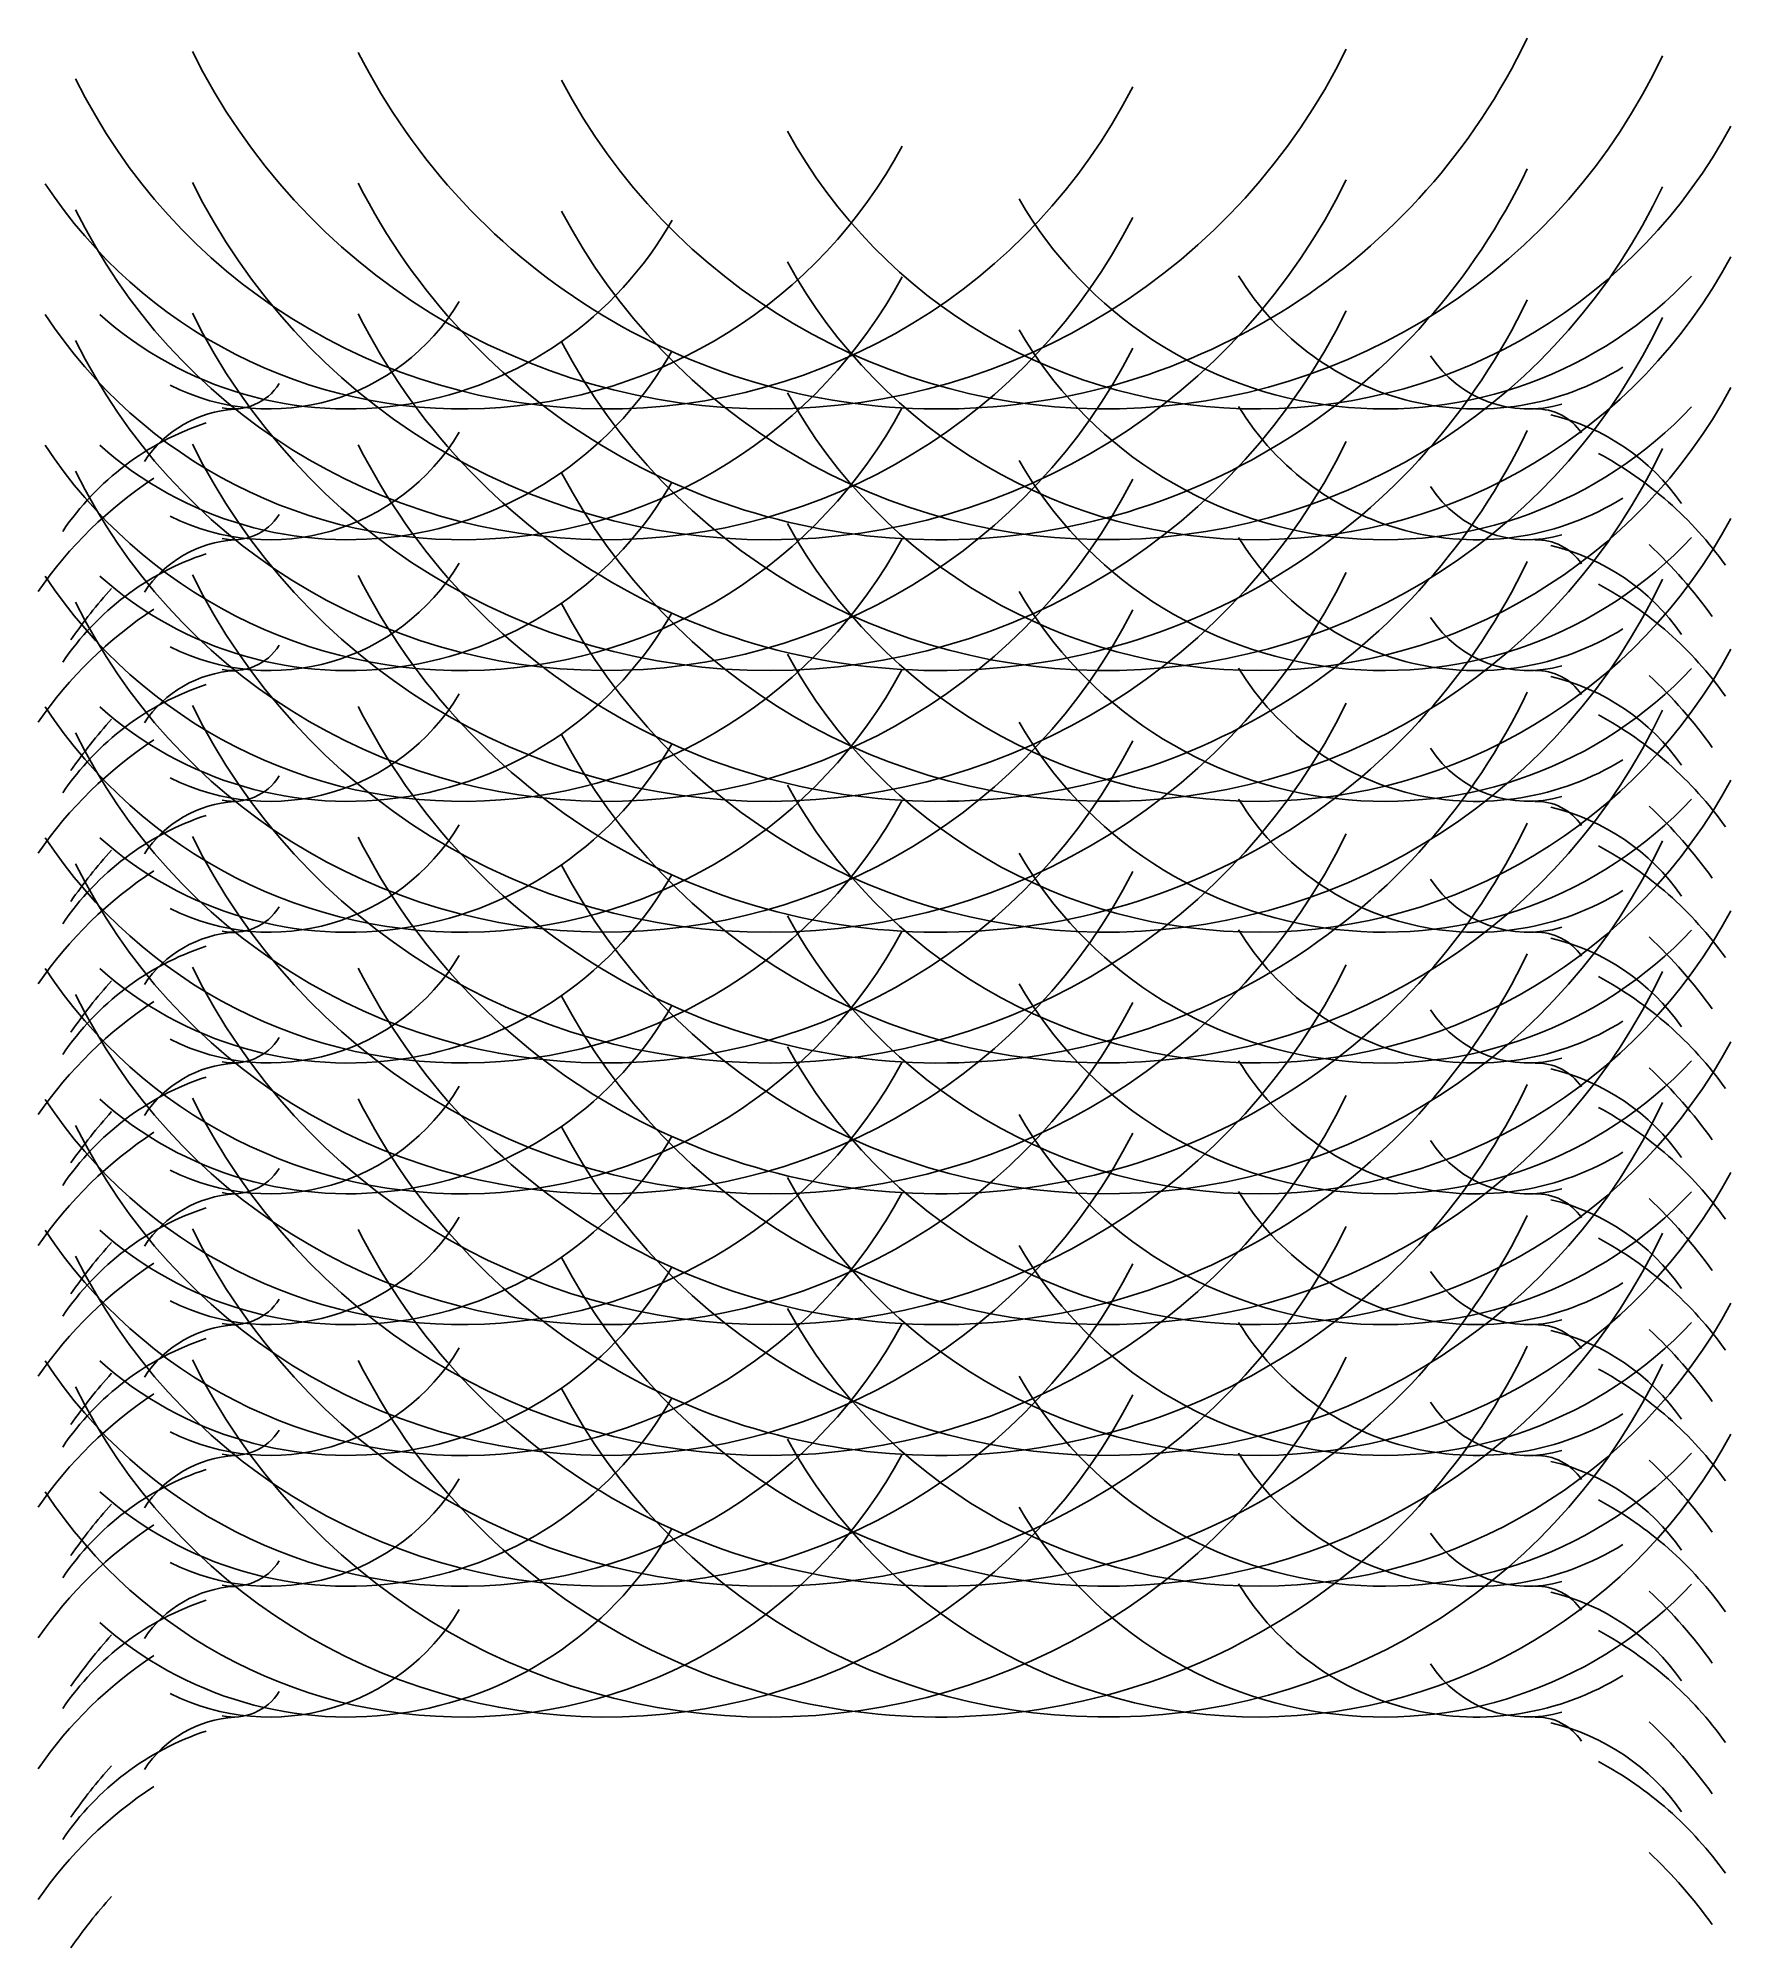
# Model space of a CAD drawing. Extents: x -1.3 to 1.3, y -0.35 to 2.58.
import ezdxf

# ---------------------------------------------------------------- set-up
doc = ezdxf.new("R2010")
doc.units = 0

msp = doc.modelspace()

# ---------------------------------------------------------------- linework, layer by layer
at = {"layer": 'drawinglayer'}
for centre, radius, start, end in [((-0.1783, 2.9949), 0.9875, 206.4017, 333.8455), ((0.0834, 3.0074), 1, 206.9173, 334.4678), ((0.3393, 2.9518), 0.9443, 207.7768, 334.7571), ((-0.4278, 2.9151), 0.9077, 206.2298, 332.9194), ((0.5722, 2.8317), 0.8243, 208.8654, 331.748), ((-0.6481, 2.7735), 0.7661, 213.2772, 331.7511), ((0.0834, 2.8067), 1, 206.9173, 334.4678), ((-0.1783, 2.7942), 0.9875, 206.4017, 333.8455), ((0.3393, 2.7511), 0.9443, 207.7768, 334.7571), ((0.7661, 2.6555), 0.6481, 210.1832, 316.748), ((-0.4278, 2.7144), 0.9077, 206.2298, 332.9194), ((-0.8243, 2.5796), 0.5722, 228.2887, 330.4326), ((0.5722, 2.631), 0.8243, 208.8654, 331.748), ((-0.6481, 2.5728), 0.7661, 213.2772, 331.7511), ((0.9077, 2.4352), 0.4278, 211.501, 301.748), ((-0.9443, 2.3468), 0.3393, 243.2429, 329.0763), ((0.0834, 2.606), 1, 206.9173, 334.4678), ((-0.1783, 2.5935), 0.9875, 206.4017, 333.8455), ((0.3393, 2.5503), 0.9443, 207.7768, 334.7571), ((-0.4278, 2.5137), 0.9077, 206.2298, 332.9194), ((0.7661, 2.4548), 0.6481, 210.1832, 316.748), ((-0.8243, 2.3789), 0.5722, 228.2887, 330.4326), ((0.9875, 2.1857), 0.1783, 212.8188, 286.748), ((-1, 2.0908), 0.0834, 258.2544, 327.8003), ((0.5722, 2.4303), 0.8243, 208.8654, 331.748), ((-0.6481, 2.372), 0.7661, 213.2772, 331.7511), ((-0.9875, 1.8291), 0.1783, 93.2659, 146.7111), ((0.9077, 2.2345), 0.4278, 211.501, 301.748), ((1, 1.924), 0.0834, 33.9647, 91.748), ((0.9443, 1.6681), 0.3393, 34.8815, 76.748), ((-0.9077, 1.5797), 0.4278, 108.2774, 145.8902), ((-0.9443, 2.146), 0.3393, 243.2429, 329.0763), ((0.0834, 2.4052), 1, 206.9173, 334.4678), ((-0.1783, 2.3927), 0.9875, 206.4017, 333.8455), ((0.3393, 2.3495), 0.9443, 207.7768, 334.7571), ((0.8243, 1.4352), 0.5722, 35.5117, 61.748), ((-0.4278, 2.3129), 0.9077, 206.2298, 332.9194), ((0.7661, 2.2541), 0.6481, 210.1832, 316.748), ((-0.7661, 1.3593), 0.6481, 123.2888, 145.3876), ((-0.8243, 2.1781), 0.5722, 228.2887, 330.4326), ((0.9875, 1.985), 0.1783, 212.8188, 286.748), ((-1, 1.8901), 0.0834, 258.2544, 327.8003), ((0.5722, 2.2295), 0.8243, 208.8654, 331.748), ((-0.6481, 2.1713), 0.7661, 213.2772, 331.7511), ((-0.9875, 1.6284), 0.1783, 93.2659, 146.7111), ((0.9077, 2.0337), 0.4278, 211.501, 301.748), ((1, 1.7233), 0.0834, 33.9647, 91.748), ((0.9443, 1.4674), 0.3393, 34.8815, 76.748), ((0.6481, 1.2413), 0.7661, 35.7409, 46.748), ((-0.9077, 1.3789), 0.4278, 108.2774, 145.8902), ((-0.9443, 1.9453), 0.3393, 243.2429, 329.0763), ((0.0834, 2.2044), 1, 206.9173, 334.4678), ((-0.5722, 1.1831), 0.8243, 138.243, 145.2211), ((-0.1783, 2.1919), 0.9875, 206.4017, 333.8455), ((0.3393, 2.1488), 0.9443, 207.7768, 334.7571), ((0.8243, 1.2345), 0.5722, 35.5117, 61.748), ((-0.7661, 1.1586), 0.6481, 123.2888, 145.3876), ((-0.4278, 2.1122), 0.9077, 206.2298, 332.9194), ((0.7661, 2.0533), 0.6481, 210.1832, 316.748), ((-0.8243, 1.9774), 0.5722, 228.2887, 330.4326), ((0.9875, 1.7842), 0.1783, 212.8188, 286.748), ((-1, 1.6893), 0.0834, 258.2544, 327.8003), ((0.5722, 2.0288), 0.8243, 208.8654, 331.748), ((-0.6481, 1.9705), 0.7661, 213.2772, 331.7511), ((-0.9077, 1.1782), 0.4278, 108.2774, 145.8902), ((-0.9875, 1.4277), 0.1783, 93.2659, 146.7111), ((0.9077, 1.833), 0.4278, 211.501, 301.748), ((1, 1.5226), 0.0834, 33.9647, 91.748), ((0.9443, 1.2666), 0.3393, 34.8815, 76.748), ((0.6481, 1.0406), 0.7661, 35.7409, 46.748), ((-0.9443, 1.7445), 0.3393, 243.2429, 329.0763), ((-0.1783, 1.9912), 0.9875, 206.4017, 333.8455), ((0.0834, 2.0037), 1, 206.9173, 334.4678), ((-0.5722, 0.9824), 0.8243, 138.243, 145.2211), ((0.3393, 1.9481), 0.9443, 207.7768, 334.7571), ((0.7661, 1.8526), 0.6481, 210.1832, 316.748), ((0.8243, 1.0338), 0.5722, 35.5117, 61.748), ((-0.7661, 0.9578), 0.6481, 123.2888, 145.3876), ((-0.4278, 1.9114), 0.9077, 206.2298, 332.9194), ((-0.8243, 1.7766), 0.5722, 228.2887, 330.4326), ((0.9875, 1.5835), 0.1783, 212.8188, 286.748), ((-1, 1.4886), 0.0834, 258.2544, 327.8003), ((0.5722, 1.8281), 0.8243, 208.8654, 331.748), ((-0.6481, 1.7698), 0.7661, 213.2772, 331.7511), ((0.9077, 1.6322), 0.4278, 211.501, 301.748), ((-0.9077, 0.9774), 0.4278, 108.2774, 145.8902), ((-0.9875, 1.2269), 0.1783, 93.2659, 146.7111), ((1, 1.3218), 0.0834, 33.9647, 91.748), ((0.9443, 1.0659), 0.3393, 34.8815, 76.748), ((0.6481, 0.8399), 0.7661, 35.7409, 46.748), ((-0.9443, 1.5438), 0.3393, 243.2429, 329.0763), ((-0.1783, 1.7905), 0.9875, 206.4017, 333.8455), ((0.0834, 1.803), 1, 206.9173, 334.4678), ((-0.5722, 0.7816), 0.8243, 138.243, 145.2211), ((0.3393, 1.7473), 0.9443, 207.7768, 334.7571), ((0.7661, 1.6518), 0.6481, 210.1832, 316.748), ((0.8243, 0.833), 0.5722, 35.5117, 61.748), ((-0.7661, 0.7571), 0.6481, 123.2888, 145.3876), ((-0.4278, 1.7107), 0.9077, 206.2298, 332.9194), ((-0.8243, 1.5759), 0.5722, 228.2887, 330.4326), ((0.9875, 1.3827), 0.1783, 212.8188, 286.748), ((-1, 1.2878), 0.0834, 258.2544, 327.8003), ((0.5722, 1.6273), 0.8243, 208.8654, 331.748), ((-0.6481, 1.569), 0.7661, 213.2772, 331.7511), ((-0.9875, 1.0262), 0.1783, 93.2659, 146.7111), ((0.9077, 1.4315), 0.4278, 211.501, 301.748), ((1, 1.1211), 0.0834, 33.9647, 91.748), ((-0.9077, 0.7767), 0.4278, 108.2774, 145.8902), ((0.9443, 0.8651), 0.3393, 34.8815, 76.748), ((0.6481, 0.6391), 0.7661, 35.7409, 46.748), ((-0.9443, 1.3431), 0.3393, 243.2429, 329.0763), ((-0.1783, 1.5897), 0.9875, 206.4017, 333.8455), ((0.0834, 1.6022), 1, 206.9173, 334.4678), ((0.3393, 1.5466), 0.9443, 207.7768, 334.7571), ((-0.5722, 0.5809), 0.8243, 138.243, 145.2211), ((0.7661, 1.4511), 0.6481, 210.1832, 316.748), ((0.8243, 0.6322), 0.5722, 35.5117, 61.748), ((-0.7661, 0.5563), 0.6481, 123.2888, 145.3876), ((-0.4278, 1.5099), 0.9077, 206.2298, 332.9194), ((-0.8243, 1.3752), 0.5722, 228.2887, 330.4326), ((0.9875, 1.182), 0.1783, 212.8188, 286.748), ((-1, 1.0871), 0.0834, 258.2544, 327.8003), ((0.5722, 1.4265), 0.8243, 208.8654, 331.748), ((-0.6481, 1.3683), 0.7661, 213.2772, 331.7511), ((-0.9875, 0.8255), 0.1783, 93.2659, 146.7111), ((0.9077, 1.2307), 0.4278, 211.501, 301.748), ((1, 0.9203), 0.0834, 33.9647, 91.748), ((-0.9077, 0.576), 0.4278, 108.2774, 145.8902), ((-0.9443, 1.1423), 0.3393, 243.2429, 329.0763), ((0.0834, 1.4015), 1, 206.9173, 334.4678), ((0.9443, 0.6644), 0.3393, 34.8815, 76.748), ((0.6481, 0.4384), 0.7661, 35.7409, 46.748), ((-0.1783, 1.389), 0.9875, 206.4017, 333.8455), ((0.3393, 1.3458), 0.9443, 207.7768, 334.7571), ((-0.5722, 0.3801), 0.8243, 138.243, 145.2211), ((0.7661, 1.2503), 0.6481, 210.1832, 316.748), ((0.8243, 0.4315), 0.5722, 35.5117, 61.748), ((-0.7661, 0.3556), 0.6481, 123.2888, 145.3876), ((-0.4278, 1.3092), 0.9077, 206.2298, 332.9194), ((-0.8243, 1.1744), 0.5722, 228.2887, 330.4326), ((0.9875, 0.9813), 0.1783, 212.8188, 286.748), ((-1, 0.8864), 0.0834, 258.2544, 327.8003), ((0.5722, 1.2258), 0.8243, 208.8654, 331.748), ((-0.6481, 1.1675), 0.7661, 213.2772, 331.7511), ((-0.9875, 0.6247), 0.1783, 93.2659, 146.7111), ((0.9077, 1.03), 0.4278, 211.501, 301.748), ((1, 0.7196), 0.0834, 33.9647, 91.748), ((0.9443, 0.4636), 0.3393, 34.8815, 76.748), ((0.6481, 0.2377), 0.7661, 35.7409, 46.748), ((-0.9077, 0.3752), 0.4278, 108.2774, 145.8902), ((-0.9443, 0.9416), 0.3393, 243.2429, 329.0763), ((0.0834, 1.2008), 1, 206.9173, 334.4678), ((-0.1783, 1.1883), 0.9875, 206.4017, 333.8455), ((0.3393, 1.1451), 0.9443, 207.7768, 334.7571), ((0.8243, 0.2308), 0.5722, 35.5117, 61.748), ((-0.5722, 0.1794), 0.8243, 138.243, 145.2211), ((-0.4278, 1.1085), 0.9077, 206.2298, 332.9194), ((0.7661, 1.0496), 0.6481, 210.1832, 316.748), ((-0.7661, 0.1549), 0.6481, 123.2888, 145.3876), ((-0.8243, 0.9737), 0.5722, 228.2887, 330.4326), ((0.9875, 0.7805), 0.1783, 212.8188, 286.748), ((-1, 0.6856), 0.0834, 258.2544, 327.8003), ((0.5722, 1.0251), 0.8243, 208.8654, 331.748), ((-0.6481, 0.9668), 0.7661, 213.2772, 331.7511), ((-0.9875, 0.4239), 0.1783, 93.2659, 146.7111), ((0.9077, 0.8292), 0.4278, 211.501, 301.748), ((1, 0.5188), 0.0834, 33.9647, 91.748), ((0.9443, 0.2629), 0.3393, 34.8815, 76.748), ((0.6481, 0.0369), 0.7661, 35.7409, 46.748), ((-0.9077, 0.1745), 0.4278, 108.2774, 145.8902), ((-0.9443, 0.7408), 0.3393, 243.2429, 329.0763), ((0.0834, 1), 1, 206.9173, 334.4678), ((-0.5722, -0.0214), 0.8243, 138.243, 145.2211), ((-0.1783, 0.9875), 0.9875, 206.4017, 333.8455), ((0.3393, 0.9443), 0.9443, 207.7768, 334.7571), ((0.8243, 0.03), 0.5722, 35.5117, 61.748), ((-0.4278, 0.9077), 0.9077, 206.2298, 332.9194), ((0.7661, 0.8489), 0.6481, 210.1832, 316.748), ((-0.7661, -0.0459), 0.6481, 123.2888, 145.3876), ((-0.8243, 0.7729), 0.5722, 228.2887, 330.4326), ((0.9875, 0.5797), 0.1783, 212.8188, 286.748), ((-1, 0.4849), 0.0834, 258.2544, 327.8003), ((0.5722, 0.8243), 0.8243, 208.8654, 331.748), ((-0.6481, 0.7661), 0.7661, 213.2772, 331.7511), ((-0.9875, 0.2232), 0.1783, 93.2659, 146.7111), ((0.9077, 0.6285), 0.4278, 211.501, 301.748), ((1, 0.3181), 0.0834, 33.9647, 91.748), ((0.9443, 0.0621), 0.3393, 34.8815, 76.748), ((0.6481, -0.1638), 0.7661, 35.7409, 46.748), ((-0.9077, -0.0263), 0.4278, 108.2774, 145.8902), ((-0.9443, 0.5401), 0.3393, 243.2429, 329.0763), ((-0.5722, -0.2221), 0.8243, 138.243, 145.2211), ((0.8243, -0.1707), 0.5722, 35.5117, 61.748), ((-0.7661, -0.2467), 0.6481, 123.2888, 145.3876), ((0.7661, 0.6481), 0.6481, 210.1832, 316.748), ((-0.8243, 0.5722), 0.5722, 228.2887, 330.4326), ((0.9875, 0.379), 0.1783, 212.8188, 286.748), ((-1, 0.2841), 0.0834, 258.2544, 327.8003), ((-0.9077, -0.227), 0.4278, 108.2774, 145.8902), ((-0.9875, 0.0225), 0.1783, 93.2659, 146.7111), ((0.9077, 0.4278), 0.4278, 211.501, 301.748), ((1, 0.1174), 0.0834, 33.9647, 91.748), ((0.9443, -0.1386), 0.3393, 34.8815, 76.748), ((0.6481, -0.3646), 0.7661, 35.7409, 46.748), ((-0.9443, 0.3393), 0.3393, 243.2429, 329.0763), ((-0.5722, -0.4229), 0.8243, 138.243, 145.2211), ((0.8243, -0.3714), 0.5722, 35.5117, 61.748), ((-0.7661, -0.4474), 0.6481, 123.2888, 145.3876), ((0.9875, 0.1783), 0.1783, 212.8188, 286.748), ((-1, 0.0834), 0.0834, 258.2544, 327.8003), ((1, -0.0834), 0.0834, 33.9647, 91.748), ((-0.9077, -0.4278), 0.4278, 108.2774, 145.8902), ((-0.9875, -0.1783), 0.1783, 93.2659, 146.7111), ((0.9443, -0.3393), 0.3393, 34.8815, 76.748), ((0.6481, -0.5653), 0.7661, 35.7409, 46.748), ((-0.5722, -0.6236), 0.8243, 138.243, 145.2211), ((0.8243, -0.5722), 0.5722, 35.5117, 61.748), ((-0.7661, -0.6481), 0.6481, 123.2888, 145.3876), ((0.6481, -0.7661), 0.7661, 35.7409, 46.748), ((-0.5722, -0.8243), 0.8243, 138.243, 145.2211)]:
    msp.add_arc(centre, radius, start, end, dxfattribs=at)

doc.saveas('drawing.dxf')
